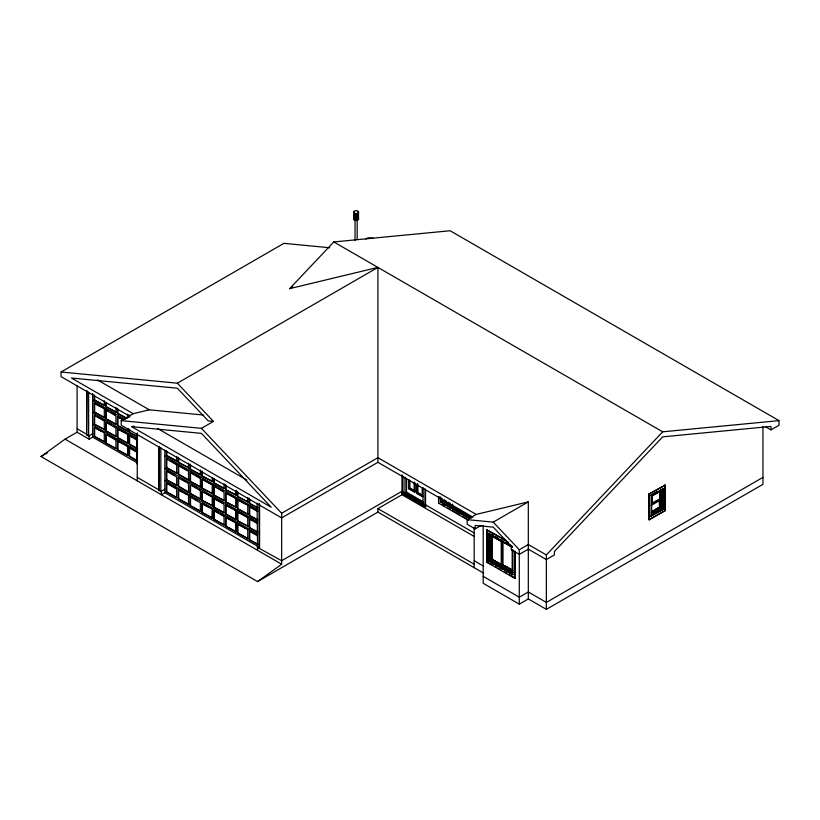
<?xml version="1.0" encoding="UTF-8"?>
<svg xmlns="http://www.w3.org/2000/svg" width="820" height="820" viewBox="0 0 820 820"><rect width="100%" height="100%" fill="white"/><g stroke="black" fill="none" stroke-linecap="round" stroke-linejoin="round"><path stroke-width="1.23" d="M358.514 213.026L357.868 213.671L357.868 219.463L358.514 218.817L358.514 212.288L357.868 211.642M203.637 415.053L149.291 409.826L133.25 413.69L121.216 420.629L121.216 425.262L281.649 517.891L377.917 462.316L377.917 267.412L289.675 288.64L333.791 241.941L450.108 230.748L779 420.629L779 425.262L770.974 429.895L765.962 427.005M483.195 525.528L483.195 583.307L519.296 604.145L528.316 598.938L546.366 609.362L546.366 554.945L662.683 431.822L779 420.629M354.342 211.642L353.697 212.288L353.697 218.817L354.342 219.463L354.342 213.671L353.697 213.026M483.728 573.201L377.917 512.1L257.582 581.575L41 456.525L65.067 439.161L77.1 432.212L89.134 439.161L93.644 436.558M257.582 581.575L281.649 564.201L281.649 513.258L201.433 428.347L121.216 420.629M129.97 416.427L61.059 376.636L61.059 372.003L283.904 243.345L329.742 247.753M365.925 239.02L368.139 237.749L373.202 238.23M94.146 394.83L94.146 399.791L104.796 405.367M289.675 288.64L292.678 286.908M94.146 411.947L104.796 417.523L104.294 417.81L94.146 411.947L94.146 403.266L103.781 408.257M105.8 402.804L105.8 406.525L116.45 412.091M94.146 403.266L104.796 408.842M105.8 410L115.948 415.863L115.948 424.545L105.8 418.682L105.8 410L108.332 410.881M94.146 424.104L104.796 429.68L94.146 424.104L94.146 415.422L104.796 420.998L97.693 416.898M105.8 418.682L116.45 424.247M41 456.525L47.652 452.681M117.455 408.288L117.455 413.249L127.1 418.241M105.8 422.156L115.948 428.019L115.948 436.701L105.8 430.838L105.8 422.156L111.376 424.791M128.115 428.501L127.612 431.269L117.455 425.406L117.455 416.724L123.031 419.368M86.623 391.099L86.623 434.815L87.125 390.802M61.059 372.003L177.366 383.196L377.917 267.412M86.623 434.815L88.632 435.973L92.639 433.657M94.146 436.26L104.796 441.836L104.294 442.123L94.146 436.26L94.146 427.579L104.796 433.155M105.8 430.838L116.45 436.414M117.455 425.406L128.115 430.982M117.455 428.88L128.115 434.456L127.612 443.425L117.455 437.572L117.455 428.88L127.1 433.872M105.8 442.995L115.948 448.858L115.948 440.176L105.8 434.313L105.8 442.995L116.45 448.571M117.455 437.572L128.115 443.138M129.109 429.659L129.109 432.14L137.739 436.537M117.455 441.037L128.115 446.613L127.612 455.582L117.455 449.729L117.455 441.037L123.031 443.681M137.237 448.991L129.109 444.296L129.109 435.615L129.611 435.328L129.611 444.009L137.739 448.694M117.455 449.729L128.115 455.295M137.237 461.147L129.109 456.453L129.109 447.771L129.611 447.484L129.611 456.166L137.739 460.85M137.258 463.474L136.755 463.761L136.755 433.657M201.433 428.347L213.466 421.408L177.366 383.196M166.337 450.405L166.337 455.366L177.181 461.045M166.337 467.523L176.679 473.499L176.679 464.817L166.337 458.841L166.337 467.523L177.181 473.212M178.186 462.203L189.03 467.892L178.186 462.203L178.186 457.242M178.186 465.678L178.688 465.391L178.688 474.073L189.03 480.048L188.528 480.335L178.186 474.36L178.186 465.678L189.03 471.356M166.337 479.679L176.679 485.655L176.679 476.973L166.337 470.998L166.337 479.679L177.181 485.368M190.025 464.079L190.025 469.05L200.869 474.729M178.186 477.834L178.688 477.547L178.688 486.229L189.03 492.205L188.528 492.492L178.186 486.526L178.186 477.834L189.03 483.523M158.824 446.674L158.824 490.391L159.316 446.377M158.824 490.391L160.822 491.549L164.84 489.232M165.835 492.133L161.325 494.737L161.325 491.262M166.337 491.836L176.679 497.812L176.679 489.13L166.337 483.154L166.337 491.836L177.181 497.525M190.025 481.207L200.367 487.172L200.367 478.49L190.025 472.515L190.025 481.207L200.869 486.885M201.874 470.926L201.874 475.887L212.718 481.565L212.718 477.845M178.186 498.683L189.03 504.361L188.528 504.648L178.186 498.683L178.186 489.991L189.03 495.68M190.025 493.363L200.367 499.329L200.367 490.647L190.025 484.681L190.025 493.363L200.869 499.042M201.874 475.887L212.718 481.565M201.874 488.043L212.718 493.722L212.718 485.04L201.874 479.362L201.874 488.043L212.718 493.722M213.723 479.003L213.723 482.724L224.557 488.402M190.025 496.838L200.367 502.803L200.367 511.485L190.025 505.52L190.025 496.838L192.597 497.74M213.723 486.198L224.055 492.164L224.055 500.846L213.723 494.88L213.723 486.198L216.285 487.101M190.025 505.52L200.869 511.198M201.874 500.2L212.718 505.878L212.718 497.197L201.874 491.518L201.874 500.2L212.718 505.878M213.723 494.88L224.557 500.559M225.561 484.599L225.561 489.56L236.406 495.239L236.406 490.278M201.874 503.675L212.718 509.353L212.216 518.322L201.874 512.356L201.874 503.675L209.612 507.559M213.723 498.355L224.055 504.32L224.055 513.012L213.723 507.037L213.723 498.355L223.522 503.439M201.874 512.356L212.718 518.035M213.723 507.037L224.557 512.715M225.561 489.56L236.406 495.239M236.406 498.714L225.561 493.035L225.561 501.717L236.406 507.395L236.406 498.714L228.134 493.937M237.41 496.397L248.245 502.076L237.41 496.397L237.41 491.436M234.335 509.681L236.406 510.87L235.904 519.849L225.561 513.873L225.561 505.192L232.265 508.482M213.723 519.193L224.055 525.169L224.055 516.477L213.723 510.511L213.723 519.193L224.557 524.872M225.561 501.717L236.406 507.395M225.561 513.873L236.406 519.552M237.41 508.554L248.245 514.242L247.753 514.529L237.41 508.554L237.41 499.872L248.245 505.55M249.249 498.273L249.249 503.234L258.023 507.723M225.561 505.192L236.406 510.87M225.561 517.348L236.406 523.027L235.904 532.006L225.561 526.03L225.561 517.348L235.371 522.432M257.521 520.167L249.249 515.39L249.249 506.709L251.822 507.621M225.561 526.03L236.406 531.719M237.41 520.71L248.245 526.399L237.41 520.71L237.41 512.029L248.245 517.707L239.973 512.93M249.249 515.39L258.023 519.88M257.521 532.334L249.249 527.557L249.249 518.865L254.928 521.561M237.41 532.867L248.245 538.555L247.753 538.842L237.41 532.867L237.41 524.185L248.245 529.864M249.249 527.557L258.023 532.036M281.649 513.258L377.917 457.683L476.184 514.417L528.316 501.871L528.316 598.938M257.521 535.798L249.249 531.022L249.249 539.714L258.023 544.193M257.09 503.224L257.582 550.312M257.09 547.124L281.649 560.736L401.974 491.262L402.979 491.836L401.974 492.42L425.037 505.735L426.041 505.161L426.041 506.309L425.037 506.893L401.974 493.578L402.979 492.994M408.493 488.658L409.498 488.074L415.514 491.549L414.51 492.133L408.493 488.658L408.493 479.813M377.917 512.1L377.917 508.625L401.974 494.737L473.898 536.259M423.038 487.521L423.038 504.003L423.54 503.705L405.49 493.291L406.494 492.133L423.479 501.942M402.979 476.02L402.979 492.42L405.49 493.291M416.519 484.446L416.519 493.291L417.523 492.707L417.523 483.872M423.038 504.003L425.539 504.864L425.539 489.724M438.577 496.776L438.577 503.131L439.079 496.489M440.586 497.012L440.586 501.973L469.901 518.322M442.082 498.611L442.082 501.102L443.087 500.528L453.122 506.309L452.619 506.606L452.619 504.105M444.348 499.8L446.101 501.102M481.196 525.415L475.18 528.89L467.154 524.257L467.154 519.624L476.184 514.417M467.154 519.624L493.23 522.135L528.316 501.871M515.288 551.911L514.786 578.387L486.711 562.182L486.711 529.761L505.571 540.072M490.216 534.681L490.719 534.394L490.719 559.865L513.279 572.309L512.274 572.893L490.216 560.152L490.216 534.681L512.274 547.411M491.723 536.126L501.502 541.487L491.969 535.983L491.969 559.137L501.245 564.785L491.723 559.281L492.226 535.839M486.711 562.182L492.605 565.011M511.68 546.499L488.71 533.236L488.71 561.024L513.279 574.625M491.723 559.281L500.692 563.883M519.296 604.145L519.296 549.728L528.316 544.521L546.366 554.945M502.752 566.23L503.254 564.785M648.651 494.152L665.194 485.184L665.194 510.655L649.153 519.921L648.651 494.152L665.194 485.184M657.22 491.528L650.649 495.311L663.185 488.658L663.185 509.497L650.649 516.159L663.185 509.497M651.654 495.895L661.678 490.104L661.678 508.625L651.654 514.417L651.654 495.895L660.182 491.549L660.182 499.072L651.654 503.418M659.926 491.405L651.91 496.038L651.91 503.562L659.926 498.929L660.182 491.549M651.152 505.448L661.176 499.657L661.176 489.817L661.678 490.104M655.159 509.497L658.173 507.764M659.423 499.8L659.68 507.467L651.408 511.957L659.423 507.324L659.423 501.051M651.152 512.971L654.165 511.239M656.164 510.081L660.182 507.764M651.654 513.258L660.684 508.051L661.678 508.625M649.717 519.009L665.194 510.655M762.959 477.373L546.366 602.413L528.316 591.989L519.296 597.206L483.195 576.357M546.366 609.362L762.959 484.312L762.959 426.533M131.641 426.656L201.433 433.37L271.225 507.242L131.641 426.656L134.111 426.062M213.466 421.408L208.249 420.906L177.366 388.219L71.483 378.03L133.25 413.69M333.791 241.941L662.683 431.822M663.185 488.658L662.683 488.371L662.683 509.21M661.176 499.657L660.684 499.37L660.684 508.051M448.099 502.26L450.108 503.418M377.917 462.316L472.863 517.133M454.116 506.893L467.923 514.857M452.619 506.606L471.613 517.574M442.082 501.102L471.356 518.004M440.586 501.973L469.399 518.609M486.711 529.761L508.308 542.225M442.369 504.741L444.573 506.012M447.863 507.908L450.057 509.179M452.261 510.45L459.948 514.888M462.142 516.159L466.539 518.691M438.577 503.131L468.23 520.249M491.405 534.209L493.589 535.47M495.782 536.731L497.965 537.992M501.245 539.888L503.439 541.149M505.622 542.42L512.182 546.202M512.531 547.268L502.998 541.774L502.998 564.929L512.531 570.433L512.531 549.707M418.528 493.291L421.531 495.024M423.038 496.469L417.021 492.994L417.021 484.159M416.519 493.291L422.536 496.766L422.536 487.92M405.49 492.707L423.54 503.131M425.037 504.577L474.175 532.949M505.366 566.005L512.777 570.279L502.752 565.072M503.295 565.964L511.68 570.812M491.221 559.578L493.322 560.788M495.434 562.007L500.692 565.041M488.71 561.024L512.777 574.912L512.777 549.656M494.767 566.251L496.93 567.501M499.083 568.752L501.245 569.992M504.484 571.868L506.647 573.108M508.81 574.359L515.288 578.1M474.175 560.736L483.728 566.251M377.917 508.625L474.175 564.201M97.457 379.896L149.291 409.826M157.614 428.522L246.953 480.11M94.146 399.791L104.294 405.654L104.294 400.693M105.8 406.525L115.948 412.388L115.948 407.427M117.455 413.249L126.598 418.528M92.639 400.662L125.46 419.604M110.362 412.05L115.435 414.981M117.455 416.724L123.553 420.24M129.109 432.14L137.237 436.834M92.639 412.819L137.493 438.71M166.337 455.366L176.679 461.342L176.679 456.381M190.025 469.05L200.367 475.016L200.367 470.055M213.723 482.724L224.055 488.689L224.055 483.728M249.249 503.234L257.521 508.01M113.406 425.969L116.45 427.722M130.626 435.912L132.666 437.08M134.695 438.259L137.739 440.012M129.109 435.615L137.237 440.299M164.84 456.238L257.777 509.896M169.945 460.348L177.181 464.52M179.724 465.985L187.995 470.762M191.562 472.822L193.633 474.021M195.703 475.21L200.869 478.203M210.648 483.841L202.376 479.064L202.376 487.756M218.356 488.3L223.522 491.282M246.184 504.361L237.913 499.585L237.913 508.267M253.892 508.81L258.023 511.198M249.249 506.709L257.521 511.485M92.639 424.975L137.493 450.867M95.663 427.876L101.752 431.392M116.45 439.879L106.303 434.026L106.303 442.708M125.06 444.85L127.1 446.029M130.626 448.068L137.739 452.168M129.109 447.771L137.237 452.455M164.84 468.394L257.777 522.053M167.874 471.305L174.076 474.893M181.784 479.341L187.995 482.918M191.562 484.989L196.738 487.972M198.799 489.161L200.869 490.36M204.446 492.42L210.648 495.997M249.249 518.865L257.521 523.642M137.493 463.023L92.639 437.132L92.639 393.518M77.1 428.737L87.125 434.528M164.84 480.551L257.777 534.209M167.874 483.462L177.181 488.833M182.819 492.092L178.688 489.704L178.688 498.386M184.889 493.291L186.96 494.48M194.668 498.929L196.738 500.128M218.356 512.613L214.215 510.224L214.215 518.906M220.426 513.802L224.557 516.19M238.938 524.492L241.008 525.692M243.079 526.881L245.149 528.08M254.928 533.717L249.751 530.735L249.751 539.416M249.249 539.714L257.521 544.49M257.777 546.366L164.84 492.707L164.84 450.159M137.258 477.373L159.316 490.104M65.067 439.161L281.649 564.201M357.868 217.433L358.514 218.079M493.23 522.135L519.296 549.728M770.974 429.895L770.974 426.42L662.683 436.845L554.392 551.47L554.392 554.945L546.366 559.578L528.316 549.154L519.296 554.361L511.27 549.728L511.27 546.253L493.23 527.157L475.18 525.415L475.18 528.89M664.692 484.897L664.692 510.368M660.684 489.53L660.684 498.211M652.156 496.182L652.156 503.705M651.152 495.608L651.152 516.446M649.153 494.45L649.153 519.921M514.786 550.958L514.786 578.387M512.274 549.851L512.274 572.893M502.25 541.046L502.25 566.518M501.245 541.63L501.245 564.785M489.212 532.938L489.212 560.736M487.213 529.474L487.213 561.884M474.175 527.691L474.175 567.676M441.088 497.965L441.088 501.686M425.037 488.751L425.037 505.161M425.037 505.735L425.037 506.893M422.279 487.879L422.279 495.167L417.769 492.564L417.769 484.056M415.012 483L415.012 491.836L408.995 488.371L408.995 479.526M414.51 483.287L414.51 492.133M414.264 482.027L414.264 490.534L409.754 487.931L409.754 480.643M409.498 480.499L409.498 488.074M406.494 478.357L406.494 492.133M404.988 477.107L404.988 493.578M401.974 474.739L401.974 494.737M357.171 219.022L357.171 239.327M355.039 220.272L355.039 240.25M259.591 504.269L259.591 547.996M259.089 503.316L259.089 548.283M249.751 499.226L249.751 502.947M249.751 506.422L249.751 515.103M249.751 518.578L249.751 527.26M247.753 497.412L247.753 502.373M247.753 505.848L247.753 514.529M247.753 518.004L247.753 526.686M247.753 530.161L247.753 538.842M237.913 492.389L237.913 496.11M237.913 511.741L237.913 520.423M237.913 523.898L237.913 532.58M235.904 490.565L235.904 495.526M235.904 499.001L235.904 507.693M235.904 511.157L235.904 519.849M235.904 523.324L235.904 532.006M226.064 485.553L226.064 489.273M226.064 492.748L226.064 501.43M226.064 504.905L226.064 513.587M226.064 517.061L226.064 525.743M214.215 478.716L214.215 482.437M214.215 485.911L214.215 494.593M214.215 498.068L214.215 506.75M212.216 478.132L212.216 481.852M212.216 485.327L212.216 494.009M212.216 497.484L212.216 506.165M212.216 509.64L212.216 518.322M202.376 471.869L202.376 475.59M202.376 491.221L202.376 499.913M202.376 503.388L202.376 512.069M190.527 465.032L190.527 468.753M190.527 472.228L190.527 480.909M190.527 485.624L190.527 493.066M190.527 496.541L190.527 505.233M188.528 463.218L188.528 468.179M188.528 471.654L188.528 480.335M188.528 483.81L188.528 492.492M188.528 495.967L188.528 504.648M178.688 458.195L178.688 461.916M166.839 451.359L166.839 455.079M166.839 458.554L166.839 467.236M166.839 470.711L166.839 479.392M166.839 482.867L166.839 491.549M160.822 447.648L160.822 491.549M137.258 432.888L137.258 480.838M129.611 429.372L129.611 431.853M129.109 415.022L129.109 417.503M128.115 415.104L128.115 417.585M127.612 414.151L127.612 417.872M127.612 428.788L127.612 431.269M127.612 434.743L127.612 443.425M127.612 446.9L127.612 455.582M117.957 409.241L117.957 412.962M117.957 416.437L117.957 425.119M117.957 428.593L117.957 437.275M117.957 440.75L117.957 449.432M106.303 402.507L106.303 406.238M106.303 409.703L106.303 418.395M106.303 421.869L106.303 430.551M104.294 409.129L104.294 417.81M104.294 421.285L104.294 429.967M104.294 433.442L104.294 442.123M94.648 395.783L94.648 399.504M94.648 402.979L94.648 411.66M94.648 415.135L94.648 423.817M94.648 427.292L94.648 435.973M89.134 435.686L89.134 439.161M88.632 392.073L88.632 435.973M77.1 385.533L77.1 432.212M357.868 218.007A2.491 1.435 0 0 1 358.012 219.955A2.491 1.435 0 0 1 354.67 220.201A2.491 1.435 0 0 1 353.943 218.304M356.751 214.051L355.46 214.051L355.46 219.842L356.751 219.842L356.751 214.051M354.342 213.097A2.491 1.435 0 0 0 358.514 212.452A2.491 1.435 0 0 0 355.46 210.689A2.491 1.435 0 0 0 354.342 213.097"/></g></svg>
